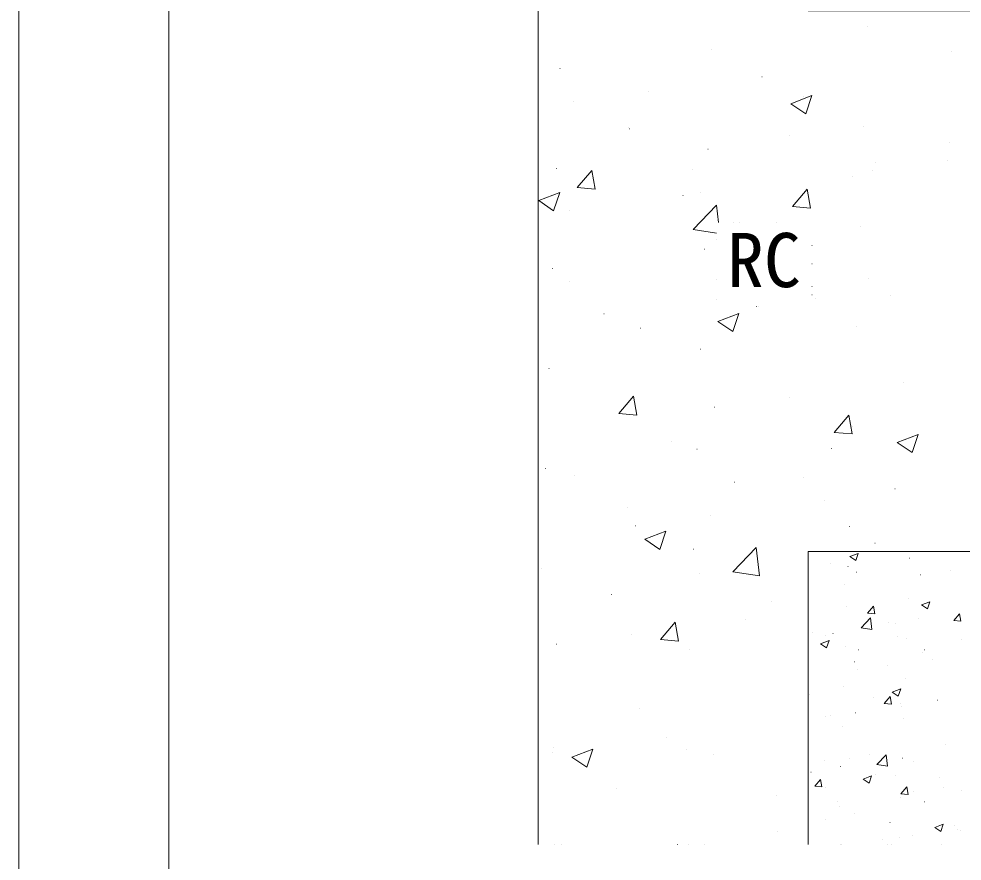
# Model space of a CAD drawing. Units: millimetres, scale not verified. Extents: x -840 to 840, y -594 to 594.
# Drawn here: x -840 to -588.7, y -177.2 to 47.2 of the extents above; entities that cross this region are included whole.
import ezdxf
from ezdxf.enums import TextEntityAlignment as Align

# ---------------------------------------------------------------- set-up
doc = ezdxf.new("R2010")
doc.units = ezdxf.units.MM
doc.header["$LTSCALE"] = 2
doc.linetypes.add('DASHED2', pattern=[3, 2, -1])
for name, color, linetype, lineweight in [('0-0_輪郭線', 134, 'DASHED2', 5), ('0-1_図面枠', 7, 'Continuous', 5), ('0-2_文字', 5, 'Continuous', 5), ('0-6_躯体', 134, 'Continuous', 5)]:
    doc.layers.add(name, color=color, linetype=linetype, lineweight=lineweight)
doc.styles.add('ＭＳ ゴシック', font='')
doc.styles.get('ＭＳ ゴシック').set_extended_font_data('MS Gothic')

msp = doc.modelspace()

# ---------------------------------------------------------------- linework, layer by layer
at = {"layer": '0-0_輪郭線', "color": 2, "linetype": 'Continuous'}
msp.add_lwpolyline([(800, 554), (-800, 554), (-800, -554), (800, -554)], close=True, dxfattribs=at)
at = {"layer": '0-1_図面枠'}
msp.add_lwpolyline([(840, -594), (840, 594), (-840, 594), (-840, -594)], close=True, dxfattribs=at)
at = {"layer": '0-6_躯体'}
for p, q in [((-613.871, 45.095), (-613.851, 45.095)), ((-701.664, 40.543), (-701.644, 40.543)), ((-701.664, 40.543), (-701.644, 40.543)), ((-701.664, 40.543), (-701.644, 40.543)), ((-655.422, 39.097), (-655.402, 39.097)), ((-591.481, 38.375), (-591.461, 38.375)), ((-701.664, 33.369), (-701.644, 33.369)), ((-701.664, 33.369), (-701.644, 33.369)), ((-701.664, 33.369), (-701.644, 33.369)), ((-695.83, 33.976), (-695.81, 33.976)), ((-642.005, 31.723), (-641.985, 31.723)), ((-701.664, 29.499), (-701.644, 29.499)), ((-701.664, 29.499), (-701.644, 29.499)), ((-701.664, 29.499), (-701.644, 29.499)), ((-672.304, 27.734), (-672.284, 27.734)), ((-634.279, 24.587), (-628.677, 26.737)), ((-630.826, 26.392), (-630.806, 26.392)), ((-630.299, 21.903), (-628.677, 26.737)), ((-701.664, 23.869), (-701.644, 23.869)), ((-701.664, 23.869), (-701.644, 23.869)), ((-692.331, 25.098), (-692.311, 25.098)), ((-634.279, 24.587), (-630.299, 21.903)), ((-677.481, 18.383), (-677.461, 18.383)), ((-677.351, 17.88), (-677.331, 17.88)), ((-614.843, 18.464), (-614.823, 18.464)), ((-634.645, 16.076), (-634.625, 16.076)), ((-591.939, 14.272), (-591.919, 14.272)), ((-656.394, 12.466), (-656.374, 12.466)), ((-701.664, 7.967), (-701.644, 7.967)), ((-701.664, 7.967), (-701.644, 7.967)), ((-611.657, 8.827), (-611.637, 8.827)), ((-592.499, 9.458), (-592.479, 9.458)), ((-696.803, 7.344), (-696.783, 7.344)), ((-691.209, 2.235), (-687.353, 6.831)), ((-686.428, 1.817), (-687.353, 6.831)), ((-660.483, 7.134), (-660.463, 7.134)), ((-617.777, 5.33), (-617.757, 5.33)), ((-612.526, 6.822), (-612.506, 6.822)), ((-701.664, 3.614), (-701.644, 3.614)), ((-701.664, 3.614), (-701.644, 3.614)), ((-701.664, 3.614), (-701.644, 3.614)), ((-701.496, -1.216), (-695.895, 0.935)), ((-697.517, -3.9), (-695.895, 0.935)), ((-691.209, 2.235), (-686.428, 1.817)), ((-663.051, 0.17), (-663.031, 0.17)), ((-658.312, 0.818), (-658.292, 0.818)), ((-633.828, -2.785), (-629.972, 1.811)), ((-629.047, -3.204), (-629.972, 1.811)), ((-701.496, -1.216), (-697.517, -3.9)), ((-660.361, -8.918), (-654.13, -2.424)), ((-653.59, -7.065), (-654.13, -2.424)), ((-701.664, -4.913), (-701.644, -4.913)), ((-701.664, -4.913), (-701.644, -4.913)), ((-701.664, -4.913), (-701.644, -4.913)), ((-693.349, -3.819), (-693.329, -3.819)), ((-633.828, -2.785), (-629.047, -3.204)), ((-649.709, -7.065), (-649.689, -7.065)), ((-648.113, -7.065), (-648.093, -7.065)), ((-648.113, -7.065), (-648.093, -7.065)), ((-638.195, -7.065), (-638.175, -7.065)), ((-660.361, -8.918), (-654.136, -9.884)), ((-615.816, -8.168), (-615.796, -8.168)), ((-701.664, -10.217), (-701.644, -10.217)), ((-701.664, -10.217), (-701.644, -10.217)), ((-654.136, -11.686), (-654.116, -11.686)), ((-657.367, -14.166), (-657.347, -14.166)), ((-628.666, -13.136), (-628.646, -13.136)), ((-628.666, -13.136), (-628.646, -13.136)), ((-701.664, -17.435), (-701.644, -17.435)), ((-701.664, -17.435), (-701.644, -17.435)), ((-697.776, -19.287), (-697.756, -19.287)), ((-628.666, -18.027), (-628.646, -18.027)), ((-628.666, -18.027), (-628.646, -18.027)), ((-701.664, -22.271), (-701.644, -22.271)), ((-701.664, -22.271), (-701.644, -22.271)), ((-701.664, -22.271), (-701.644, -22.271)), ((-654.136, -22.312), (-654.116, -22.312)), ((-613.545, -22.094), (-613.525, -22.094)), ((-693.267, -22.784), (-693.247, -22.784)), ((-628.666, -24.085), (-628.646, -24.085)), ((-628.666, -24.085), (-628.646, -24.085)), ((-628.666, -24.085), (-628.646, -24.085)), ((-654.136, -27.438), (-654.116, -27.438)), ((-628.666, -26.348), (-628.646, -26.348)), ((-628.666, -26.348), (-628.646, -26.348)), ((-627.759, -27.178), (-627.739, -27.178)), ((-607.855, -26.393), (-607.835, -26.393)), ((-643.506, -29.415), (-643.486, -29.415)), ((-642.986, -29.415), (-642.966, -29.415)), ((-642.986, -29.415), (-642.966, -29.415)), ((-642.986, -29.415), (-642.966, -29.415)), ((-684.096, -31.383), (-684.076, -31.383)), ((-653.744, -33.425), (-648.142, -31.275)), ((-649.764, -36.109), (-648.142, -31.275)), ((-701.664, -33.696), (-701.644, -33.696)), ((-674.414, -35.187), (-674.394, -35.187)), ((-653.744, -33.425), (-649.764, -36.109)), ((-616.789, -34.799), (-616.769, -34.799)), ((-658.34, -40.797), (-658.32, -40.797)), ((-701.664, -42.837), (-701.644, -42.837)), ((-701.664, -42.837), (-701.644, -42.837)), ((-701.664, -42.837), (-701.644, -42.837)), ((-698.748, -45.919), (-698.728, -45.919)), ((-701.664, -48.156), (-701.644, -48.156)), ((-701.664, -48.156), (-701.644, -48.156)), ((-701.664, -48.156), (-701.644, -48.156)), ((-604.292, -49.659), (-604.272, -49.659)), ((-680.109, -57.94), (-676.252, -53.344)), ((-675.327, -58.359), (-676.252, -53.344)), ((-634.59, -53.647), (-634.57, -53.647)), ((-654.618, -56.284), (-654.598, -56.284)), ((-680.109, -57.94), (-675.327, -58.359)), ((-622.728, -62.961), (-618.872, -58.364)), ((-617.947, -63.379), (-618.872, -58.364)), ((-701.664, -60.976), (-701.644, -60.976)), ((-701.664, -60.976), (-701.644, -60.976)), ((-701.664, -60.976), (-701.644, -60.976)), ((-701.664, -62.478), (-701.644, -62.478)), ((-701.664, -62.478), (-701.644, -62.478)), ((-617.762, -61.431), (-617.742, -61.431)), ((-622.728, -62.961), (-617.947, -63.379)), ((-605.991, -65.635), (-600.39, -63.484)), ((-602.012, -68.319), (-600.39, -63.484)), ((-666.14, -65.468), (-666.12, -65.468)), ((-659.313, -67.429), (-659.293, -67.429)), ((-623.434, -67.273), (-623.414, -67.273)), ((-605.991, -65.635), (-602.012, -68.319)), ((-701.664, -68.239), (-701.644, -68.239)), ((-699.721, -72.55), (-699.701, -72.55)), ((-701.664, -74.041), (-701.644, -74.041)), ((-701.664, -74.041), (-701.644, -74.041)), ((-701.664, -74.041), (-701.644, -74.041)), ((-691.978, -74.41), (-691.958, -74.41)), ((-631.062, -74.911), (-631.042, -74.911)), ((-649.272, -76.214), (-649.252, -76.214)), ((-606.566, -78.019), (-606.546, -78.019)), ((-677.717, -82.92), (-677.697, -82.92)), ((-625.337, -81.211), (-625.317, -81.211)), ((-655.636, -85.2), (-655.616, -85.2)), ((-675.663, -87.837), (-675.643, -87.837)), ((-673.209, -91.437), (-667.607, -89.287)), ((-669.23, -94.121), (-667.607, -89.287)), ((-618.735, -88.062), (-618.715, -88.062)), ((-701.664, -91.26), (-701.644, -91.26)), ((-701.664, -91.26), (-701.644, -91.26)), ((-673.209, -91.437), (-669.23, -94.121)), ((-611.893, -92.477), (-611.873, -92.477)), ((-701.664, -93.642), (-701.644, -93.642)), ((-701.664, -93.642), (-701.644, -93.642)), ((-660.285, -94.06), (-660.265, -94.06)), ((-649.755, -100.089), (-643.524, -93.595)), ((-627.397, -94.709), (-627.377, -94.709)), ((-627.397, -94.709), (-627.377, -94.709)), ((-627.397, -94.709), (-627.377, -94.709)), ((-627.189, -94.709), (-627.169, -94.709)), ((-627.189, -94.709), (-627.169, -94.709)), ((-625.486, -94.709), (-625.466, -94.709)), ((-625.486, -94.709), (-625.466, -94.709)), ((-620.241, -94.709), (-620.221, -94.709)), ((-618.577, -96.039), (-616.337, -95.179)), ((-616.986, -97.113), (-616.337, -95.179)), ((-609.537, -94.709), (-609.517, -94.709)), ((-609.537, -94.709), (-609.517, -94.709)), ((-609.457, -94.709), (-609.437, -94.709)), ((-605.032, -94.709), (-605.012, -94.709)), ((-605.032, -94.709), (-605.012, -94.709)), ((-605, -94.738), (-604.98, -94.738)), ((-600.41, -94.709), (-600.39, -94.709)), ((-600.41, -94.709), (-600.39, -94.709)), ((-593.663, -94.709), (-593.643, -94.709)), ((-593.663, -94.709), (-593.643, -94.709)), ((-593.663, -94.709), (-593.643, -94.709)), ((-593.588, -94.709), (-593.568, -94.709)), ((-593.588, -94.709), (-593.568, -94.709)), ((-629.664, -96.449), (-629.644, -96.449)), ((-629.664, -96.449), (-629.644, -96.449)), ((-629.664, -96.449), (-629.644, -96.449)), ((-623.662, -97.941), (-623.642, -97.941)), ((-618.577, -96.039), (-616.986, -97.113)), ((-602.656, -96.433), (-602.636, -96.433)), ((-701.664, -99.926), (-701.644, -99.926)), ((-701.664, -99.926), (-701.644, -99.926)), ((-701.664, -99.926), (-701.644, -99.926)), ((-700.694, -99.182), (-700.674, -99.182)), ((-658.548, -100.485), (-658.528, -100.485)), ((-619.086, -98.686), (-619.066, -98.686)), ((-616.854, -100.208), (-616.834, -100.208)), ((-591.793, -99.821), (-591.773, -99.821)), ((-629.664, -102.209), (-629.644, -102.209)), ((-629.664, -102.209), (-629.644, -102.209)), ((-629.664, -102.209), (-629.644, -102.209)), ((-599.803, -100.876), (-599.783, -100.876)), ((-599.772, -100.93), (-599.752, -100.93)), ((-629.664, -104.807), (-629.644, -104.807)), ((-620.013, -103.536), (-619.993, -103.536)), ((-682.056, -106.133), (-682.036, -106.133)), ((-639.35, -107.937), (-639.33, -107.937)), ((-629.664, -106.803), (-629.644, -106.803)), ((-629.664, -106.803), (-629.644, -106.803)), ((-603.045, -107.085), (-603.025, -107.085)), ((-599.476, -108.923), (-597.236, -108.063)), ((-597.884, -109.997), (-597.236, -108.063)), ((-629.664, -110.563), (-629.644, -110.563)), ((-619.475, -109.338), (-619.455, -109.338)), ((-613.848, -111.101), (-612.306, -109.262)), ((-611.936, -111.268), (-612.306, -109.262)), ((-599.476, -108.923), (-597.884, -109.997)), ((-701.664, -111.736), (-701.644, -111.736)), ((-701.664, -111.736), (-701.644, -111.736)), ((-646.383, -112.764), (-646.363, -112.764)), ((-629.664, -112.37), (-629.644, -112.37)), ((-629.664, -112.37), (-629.644, -112.37)), ((-629.664, -112.37), (-629.644, -112.37)), ((-629.664, -112.746), (-629.644, -112.746)), ((-629.664, -112.746), (-629.644, -112.746)), ((-629.664, -112.746), (-629.644, -112.746)), ((-615.603, -114.986), (-613.111, -112.388)), ((-613.848, -111.101), (-611.936, -111.268)), ((-612.757, -115.427), (-613.111, -112.388)), ((-600.211, -112.442), (-600.191, -112.442)), ((-590.896, -113.109), (-589.353, -111.27)), ((-588.983, -113.276), (-589.353, -111.27)), ((-669.009, -118.116), (-665.152, -113.52)), ((-615.603, -114.986), (-612.757, -115.427)), ((-608.222, -113.497), (-608.202, -113.497)), ((-606.321, -113.831), (-606.301, -113.831)), ((-590.896, -113.109), (-588.983, -113.276)), ((-676.682, -116.753), (-676.662, -116.753)), ((-629.664, -116.32), (-629.644, -116.32)), ((-629.664, -117.157), (-629.644, -117.157)), ((-629.664, -117.157), (-629.644, -117.157)), ((-628.431, -116.157), (-628.411, -116.157)), ((-624.983, -117.034), (-624.963, -117.034)), ((-623.086, -116.56), (-623.066, -116.56)), ((-606.004, -117.282), (-605.984, -117.282)), ((-603.434, -117.738), (-603.414, -117.738)), ((-588.921, -118.004), (-588.901, -118.004)), ((-701.664, -119.044), (-701.644, -119.044)), ((-701.664, -119.044), (-701.644, -119.044)), ((-701.664, -119.044), (-701.644, -119.044)), ((-701.664, -120.042), (-701.644, -120.042)), ((-701.664, -120.042), (-701.644, -120.042)), ((-696.709, -119.39), (-696.689, -119.39)), ((-626.363, -119.244), (-624.123, -118.384)), ((-626.363, -119.244), (-624.772, -120.318)), ((-624.772, -120.318), (-624.123, -118.384)), ((-619.864, -119.991), (-619.844, -119.991)), ((-661.258, -120.692), (-661.238, -120.692)), ((-629.664, -122.334), (-629.644, -122.334)), ((-629.664, -122.53), (-629.644, -122.53)), ((-629.664, -122.53), (-629.644, -122.53)), ((-616.339, -120.859), (-616.319, -120.859)), ((-599.257, -121.58), (-599.237, -121.58)), ((-598.654, -120.857), (-598.634, -120.857)), ((-617.316, -124.061), (-617.296, -124.061)), ((-608.629, -125.063), (-608.609, -125.063)), ((-596.51, -123.468), (-596.49, -123.468)), ((-701.664, -125.811), (-701.644, -125.811)), ((-629.664, -126.952), (-629.644, -126.952)), ((-629.664, -127.511), (-629.644, -127.511)), ((-629.664, -127.511), (-629.644, -127.511)), ((-629.664, -127.833), (-629.644, -127.833)), ((-629.664, -127.833), (-629.644, -127.833)), ((-616.64, -126.118), (-616.62, -126.118)), ((-620.253, -130.643), (-620.233, -130.643)), ((-603.823, -128.39), (-603.803, -128.39)), ((-629.664, -132.691), (-629.644, -132.691)), ((-629.664, -132.691), (-629.644, -132.691)), ((-629.664, -133.049), (-629.644, -133.049)), ((-629.664, -133.049), (-629.644, -133.049)), ((-629.452, -132.826), (-629.432, -132.826)), ((-607.262, -132.128), (-605.022, -131.268)), ((-607.262, -132.128), (-605.671, -133.202)), ((-605.671, -133.202), (-605.022, -131.268)), ((-612.37, -133.548), (-612.35, -133.548)), ((-609.408, -135.171), (-607.866, -133.333)), ((-609.408, -135.171), (-607.496, -135.338)), ((-607.496, -135.338), (-607.866, -133.333)), ((-605.095, -135.259), (-605.075, -135.259)), ((-595.288, -134.27), (-595.268, -134.27)), ((-674.65, -136.49), (-674.63, -136.49)), ((-629.664, -137.865), (-629.644, -137.865)), ((-629.664, -137.865), (-629.644, -137.865)), ((-617.047, -137.685), (-617.027, -137.685)), ((-604.928, -136.089), (-604.908, -136.089)), ((-629.664, -139.346), (-629.644, -139.346)), ((-629.664, -139.346), (-629.644, -139.346)), ((-629.664, -139.346), (-629.644, -139.346)), ((-625.058, -138.739), (-625.038, -138.739)), ((-623.757, -138.463), (-623.737, -138.463)), ((-604.212, -139.043), (-604.192, -139.043)), ((-629.664, -142.852), (-629.644, -142.852)), ((-629.664, -142.852), (-629.644, -142.852)), ((-629.664, -142.852), (-629.644, -142.852)), ((-620.642, -141.296), (-620.622, -141.296)), ((-701.664, -144.446), (-701.644, -144.446)), ((-701.664, -144.446), (-701.644, -144.446)), ((-701.664, -144.446), (-701.644, -144.446)), ((-667.429, -144.317), (-667.409, -144.317)), ((-697.635, -147.013), (-697.615, -147.013)), ((-692.674, -149.449), (-687.073, -147.299)), ((-688.695, -152.133), (-687.073, -147.299)), ((-662.231, -147.323), (-662.211, -147.323)), ((-629.664, -148.219), (-629.644, -148.219)), ((-629.664, -148.219), (-629.644, -148.219)), ((-629.664, -148.219), (-629.644, -148.219)), ((-593.136, -146.049), (-593.116, -146.049)), ((-701.664, -148.825), (-701.644, -148.825)), ((-701.664, -148.825), (-701.644, -148.825)), ((-701.664, -148.825), (-701.644, -148.825)), ((-697.727, -148.306), (-697.707, -148.306)), ((-692.674, -149.449), (-688.695, -152.133)), ((-654.929, -148.817), (-654.909, -148.817)), ((-625.466, -150.306), (-625.446, -150.306)), ((-618.602, -149.9), (-618.582, -149.9)), ((-613.346, -148.71), (-613.326, -148.71)), ((-611.361, -151.454), (-608.868, -148.857)), ((-608.515, -151.896), (-608.868, -148.857)), ((-604.601, -149.696), (-604.581, -149.696)), ((-601.519, -150.621), (-601.499, -150.621)), ((-701.664, -151.696), (-701.644, -151.696)), ((-629.664, -150.858), (-629.644, -150.858)), ((-629.664, -150.858), (-629.644, -150.858)), ((-629.664, -150.858), (-629.644, -150.858)), ((-629.664, -153.013), (-629.644, -153.013)), ((-621.031, -151.949), (-621.011, -151.949)), ((-611.361, -151.454), (-608.515, -151.896)), ((-629.664, -153.353), (-629.644, -153.353)), ((-629.664, -153.353), (-629.644, -153.353)), ((-629.664, -153.353), (-629.644, -153.353)), ((-628.937, -153.476), (-628.917, -153.476)), ((-627.921, -157.233), (-626.378, -155.395)), ((-626.008, -157.4), (-626.378, -155.395)), ((-615.048, -155.333), (-612.808, -154.473)), ((-615.048, -155.333), (-613.457, -156.406)), ((-613.457, -156.406), (-612.808, -154.473)), ((-611.854, -154.198), (-611.834, -154.198)), ((-606.416, -154.352), (-606.396, -154.352)), ((-594.772, -154.92), (-594.752, -154.92)), ((-680.767, -157.759), (-680.747, -157.759)), ((-627.921, -157.233), (-626.008, -157.4)), ((-625.078, -157.556), (-625.058, -157.556)), ((-604.968, -159.241), (-603.426, -157.403)), ((-603.056, -159.409), (-603.426, -157.403)), ((-593.544, -157.616), (-593.524, -157.616)), ((-588.827, -158.3), (-588.807, -158.3)), ((-638.061, -159.563), (-638.041, -159.563)), ((-629.664, -158.573), (-629.644, -158.573)), ((-629.664, -158.573), (-629.644, -158.573)), ((-604.99, -160.348), (-604.97, -160.348)), ((-604.968, -159.241), (-603.056, -159.409)), ((-601.555, -158.671), (-601.535, -158.671)), ((-701.664, -162.496), (-701.644, -162.496)), ((-701.664, -162.496), (-701.644, -162.496)), ((-701.664, -162.496), (-701.644, -162.496)), ((-629.664, -162.371), (-629.644, -162.371)), ((-629.664, -163.174), (-629.644, -163.174)), ((-629.664, -163.174), (-629.644, -163.174)), ((-621.764, -161.331), (-621.744, -161.331)), ((-621.42, -162.601), (-621.4, -162.601)), ((-598.748, -161.379), (-598.728, -161.379)), ((-629.664, -164.913), (-629.644, -164.913)), ((-617.41, -164.582), (-617.39, -164.582)), ((-624.968, -166.166), (-624.948, -166.166)), ((-607.886, -166.887), (-607.866, -166.887)), ((-595.947, -168.217), (-593.707, -167.357)), ((-595.947, -168.217), (-594.356, -169.29)), ((-594.356, -169.29), (-593.707, -167.357)), ((-590.803, -167.609), (-590.783, -167.609)), ((-701.664, -169.848), (-701.644, -169.848)), ((-701.664, -169.848), (-701.644, -169.848)), ((-637.95, -169.219), (-637.93, -169.219)), ((-629.664, -168.927), (-629.644, -168.927)), ((-629.664, -168.927), (-629.644, -168.927)), ((-601.962, -170.237), (-601.942, -170.237)), ((-589.843, -168.642), (-589.823, -168.642)), ((-589.216, -168.952), (-589.196, -168.952)), ((-697.173, -172.709), (-697.153, -172.709)), ((-695.314, -172.709), (-695.294, -172.709)), ((-664.463, -172.709), (-664.443, -172.709)), ((-664.463, -172.709), (-664.443, -172.709)), ((-661.58, -172.709), (-661.56, -172.709)), ((-661.58, -172.709), (-661.56, -172.709)), ((-657.3, -172.709), (-657.28, -172.709)), ((-621.099, -172.709), (-621.079, -172.709)), ((-621.099, -172.709), (-621.079, -172.709)), ((-621.099, -172.709), (-621.079, -172.709)), ((-620.739, -172.709), (-620.719, -172.709)), ((-620.739, -172.709), (-620.719, -172.709)), ((-609.973, -171.292), (-609.953, -171.292)), ((-608.541, -172.709), (-608.521, -172.709)), ((-607.606, -172.709), (-607.586, -172.709)), ((-607.606, -172.709), (-607.586, -172.709)), ((-607.606, -172.709), (-607.586, -172.709)), ((-605.379, -171.001), (-605.359, -171.001)), ((-594.112, -172.709), (-594.092, -172.709))]:
    msp.add_line(p, q, dxfattribs=at)
at = {"layer": '0-6_躯体', "color": 7}
msp.add_line((-629.664, -94.709), (-629.664, -172.709), dxfattribs=at)
at = {"layer": '0-6_躯体'}
for points in [[(378.336, 49.291), (-629.664, 49.291), (-629.664, 249.291), (-701.664, 249.291), (-701.664, 49.291), (-701.664, -22.709), (-701.664, -172.709)], [(-629.664, -172.709), (-629.664, -94.709), (-557.664, -94.709), (-557.664, -22.709), (378.336, -22.709)], [(-485.664, -22.709), (-557.664, -94.709), (-629.664, -94.709), (-629.664, -172.709)], [(-649.755, -100.089), (-642.64, -101.193), (-643.524, -93.595)], [(-669.009, -118.116), (-664.227, -118.534), (-665.152, -113.52)]]:
    msp.add_lwpolyline(points, dxfattribs=at)
at = {"layer": '0-6_躯体', "color": 7}
for points in [[(-701.664, -172.709), (-701.664, 249.291), (-629.664, 249.291), (-629.664, 49.291)], [(-629.664, -94.709), (-557.664, -94.709), (-557.664, -22.709)]]:
    msp.add_lwpolyline(points, dxfattribs=at)

# ---------------------------------------------------------------- texts
at = {"layer": '0-2_文字', "color": 7, "style": 'ＭＳ ゴシック'}
msp.add_text('RC', height=14.43, dxfattribs=at).set_placement((-651.308, -28.591), align=Align.BOTTOM_LEFT)

doc.saveas('drawing.dxf')
